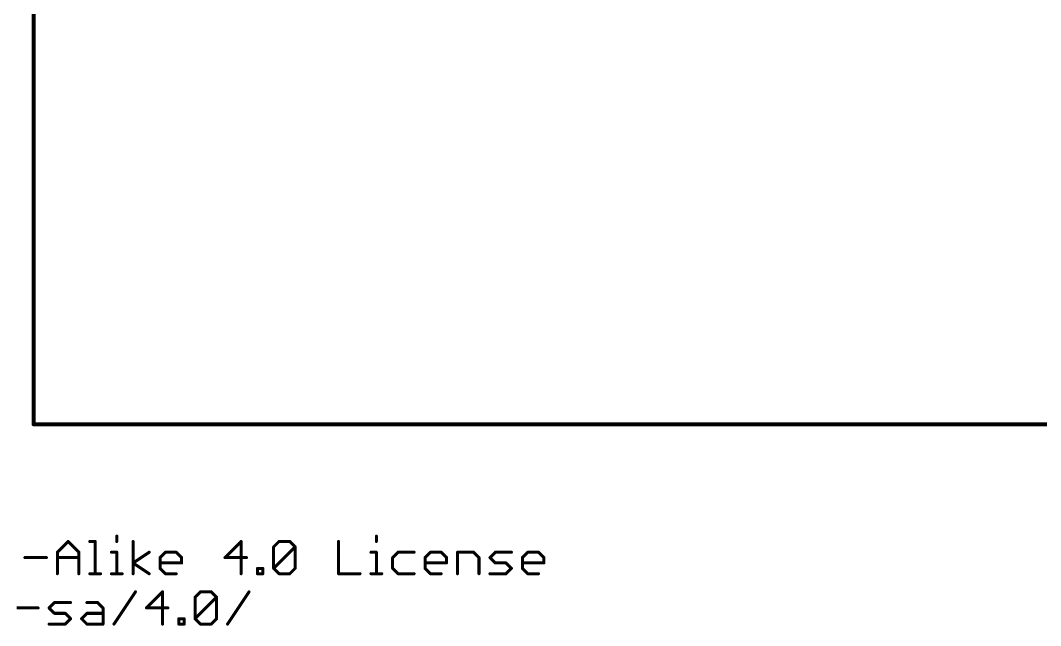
# Model space of a CAD drawing. Extents: x -17 to 166, y -13 to 51.
# Drawn here: x 64.1 to 115.6, y -10.2 to 20.4 of the extents above; entities that cross this region are included whole.
import ezdxf

# ---------------------------------------------------------------- set-up
doc = ezdxf.new("R2010")
doc.units = 0
doc.layers.add('51', color=53, linetype='CONTINUOUS')

msp = doc.modelspace()

# ---------------------------------------------------------------- linework, layer by layer
at = {"layer": '51'}
for points, const_width in [([(64.77, 0), (64.77, 41.91)], 0.2032), ([(166.37, 0), (64.77, 0)], 0.2032), ([(68.9695, -5.6456), (68.9695, -5.9168)], 0.1524), ([(82.0667, -5.6456), (82.0667, -5.9168)], 0.1524), ([(65.9697, -6.4591), (66.5121, -5.9168)], 0.1524), ([(66.5121, -5.9168), (67.0544, -6.4591)], 0.1524), ([(67.6069, -5.9168), (67.8781, -5.9168)], 0.1524), ([(67.8781, -5.9168), (67.8781, -7.5438)], 0.1524), ([(69.7898, -7.5438), (69.7898, -5.9168)], 0.1524), ([(75.2419, -5.9168), (74.4284, -6.7303)], 0.1524), ([(75.2419, -7.5438), (75.2419, -5.9168)], 0.1524), ([(76.8841, -6.188), (77.1553, -5.9168)], 0.1524), ([(76.8841, -7.2726), (76.8841, -6.188)], 0.1524), ([(76.8841, -7.2726), (77.9688, -6.188)], 0.1524), ([(77.1553, -5.9168), (77.6976, -5.9168)], 0.1524), ([(77.6976, -5.9168), (77.9688, -6.188)], 0.1524), ([(77.9688, -6.188), (77.9688, -7.2726)], 0.1524), ([(80.1584, -5.9168), (80.1584, -7.5438)], 0.1524), ([(64.3326, -6.7303), (65.4172, -6.7303)], 0.1524), ([(65.9697, -7.5438), (65.9697, -6.4591)], 0.1524), ([(65.9697, -6.7303), (67.0544, -6.7303)], 0.1524), ([(67.0544, -6.4591), (67.0544, -7.5438)], 0.1524), ([(68.6983, -6.4591), (68.9695, -6.4591)], 0.1524), ([(68.9695, -6.4591), (68.9695, -7.5438)], 0.1524), ([(69.7898, -7.0015), (70.6033, -6.4591)], 0.1524), ([(71.1541, -6.7303), (71.4252, -6.4591)], 0.1524), ([(71.1541, -7.2726), (71.1541, -6.7303)], 0.1524), ([(71.4252, -6.4591), (71.9676, -6.4591)], 0.1524), ([(71.9676, -6.4591), (72.2387, -6.7303)], 0.1524), ([(72.2387, -6.7303), (72.2387, -7.0015)], 0.1524), ([(74.4284, -6.7303), (75.513, -6.7303)], 0.1524), ([(81.7956, -6.4591), (82.0667, -6.4591)], 0.1524), ([(82.0667, -6.4591), (82.0667, -7.5438)], 0.1524), ([(83.1582, -6.4591), (82.887, -6.7303)], 0.1524), ([(82.887, -6.7303), (82.887, -7.2726)], 0.1524), ([(83.9717, -6.4591), (83.1582, -6.4591)], 0.1524), ([(84.5242, -6.7303), (84.7953, -6.4591)], 0.1524), ([(84.5242, -7.2726), (84.5242, -6.7303)], 0.1524), ([(84.7953, -6.4591), (85.3377, -6.4591)], 0.1524), ([(85.3377, -6.4591), (85.6088, -6.7303)], 0.1524), ([(85.6088, -6.7303), (85.6088, -7.0015)], 0.1524), ([(86.1613, -7.5438), (86.1613, -6.4591)], 0.1524), ([(86.1613, -6.4591), (86.9748, -6.4591)], 0.1524), ([(86.9748, -6.4591), (87.246, -6.7303)], 0.1524), ([(87.246, -6.7303), (87.246, -7.5438)], 0.1524), ([(87.7985, -6.7303), (88.0696, -6.4591)], 0.1524), ([(88.0696, -7.0015), (87.7985, -6.7303)], 0.1524), ([(88.0696, -6.4591), (88.8831, -6.4591)], 0.1524), ([(89.4356, -6.7303), (89.7068, -6.4591)], 0.1524), ([(89.4356, -7.2726), (89.4356, -6.7303)], 0.1524), ([(89.7068, -6.4591), (90.2491, -6.4591)], 0.1524), ([(90.2491, -6.4591), (90.5203, -6.7303)], 0.1524), ([(90.5203, -6.7303), (90.5203, -7.0015)], 0.1524), ([(70.6033, -7.5438), (69.7898, -7.0015)], 0.1524), ([(72.2387, -7.0015), (71.1541, -7.0015)], 0.1524), ([(71.4252, -7.5438), (71.1541, -7.2726)], 0.1524), ([(76.0655, -7.5438), (76.0655, -7.2726)], 0.1524), ([(76.0655, -7.2726), (76.3367, -7.2726)], 0.1524), ([(76.3367, -7.2726), (76.3367, -7.5438)], 0.1524), ([(77.1553, -7.5438), (76.8841, -7.2726)], 0.1524), ([(77.9688, -7.2726), (77.6976, -7.5438)], 0.1524), ([(82.887, -7.2726), (83.1582, -7.5438)], 0.1524), ([(85.6088, -7.0015), (84.5242, -7.0015)], 0.1524), ([(84.7953, -7.5438), (84.5242, -7.2726)], 0.1524), ([(88.612, -7.0015), (88.0696, -7.0015)], 0.1524), ([(88.8831, -7.2726), (88.612, -7.0015)], 0.1524), ([(88.612, -7.5438), (88.8831, -7.2726)], 0.1524), ([(90.5203, -7.0015), (89.4356, -7.0015)], 0.1524), ([(89.7068, -7.5438), (89.4356, -7.2726)], 0.1524), ([(67.6069, -7.5438), (68.1492, -7.5438)], 0.1524), ([(68.6983, -7.5438), (69.2407, -7.5438)], 0.1524), ([(71.9676, -7.5438), (71.4252, -7.5438)], 0.1524), ([(76.3367, -7.5438), (76.0655, -7.5438)], 0.1524), ([(77.6976, -7.5438), (77.1553, -7.5438)], 0.1524), ([(80.1584, -7.5438), (81.2431, -7.5438)], 0.1524), ([(81.7956, -7.5438), (82.3379, -7.5438)], 0.1524), ([(83.1582, -7.5438), (83.9717, -7.5438)], 0.1524), ([(85.3377, -7.5438), (84.7953, -7.5438)], 0.1524), ([(87.7985, -7.5438), (88.612, -7.5438)], 0.1524), ([(90.2491, -7.5438), (89.7068, -7.5438)], 0.1524), ([(68.8267, -10.0838), (69.9114, -8.4568)], 0.1524), ([(71.2774, -8.4568), (70.4639, -9.2703)], 0.1524), ([(71.2774, -10.0838), (71.2774, -8.4568)], 0.1524), ([(72.9196, -8.728), (73.1908, -8.4568)], 0.1524), ([(72.9196, -9.8126), (72.9196, -8.728)], 0.1524), ([(72.9196, -9.8126), (74.0043, -8.728)], 0.1524), ([(73.1908, -8.4568), (73.7331, -8.4568)], 0.1524), ([(73.7331, -8.4568), (74.0043, -8.728)], 0.1524), ([(74.0043, -8.728), (74.0043, -9.8126)], 0.1524), ([(74.5568, -10.0838), (75.6414, -8.4568)], 0.1524), ([(63.9153, -9.2703), (64.9999, -9.2703)], 0.1524), ([(65.5524, -9.2703), (65.8236, -8.9991)], 0.1524), ([(65.8236, -9.5415), (65.5524, -9.2703)], 0.1524), ([(65.8236, -8.9991), (66.6371, -8.9991)], 0.1524), ([(67.4607, -8.9991), (68.0031, -8.9991)], 0.1524), ([(68.0031, -8.9991), (68.2742, -9.2703)], 0.1524), ([(68.2742, -9.2703), (68.2742, -10.0838)], 0.1524), ([(70.4639, -9.2703), (71.5485, -9.2703)], 0.1524), ([(66.3659, -9.5415), (65.8236, -9.5415)], 0.1524), ([(66.6371, -9.8126), (66.3659, -9.5415)], 0.1524), ([(66.3659, -10.0838), (66.6371, -9.8126)], 0.1524), ([(67.1896, -9.8126), (67.4607, -9.5415)], 0.1524), ([(67.4607, -10.0838), (67.1896, -9.8126)], 0.1524), ([(67.4607, -9.5415), (68.2742, -9.5415)], 0.1524), ([(72.101, -10.0838), (72.101, -9.8126)], 0.1524), ([(72.101, -9.8126), (72.3722, -9.8126)], 0.1524), ([(72.3722, -9.8126), (72.3722, -10.0838)], 0.1524), ([(73.1908, -10.0838), (72.9196, -9.8126)], 0.1524), ([(74.0043, -9.8126), (73.7331, -10.0838)], 0.1524), ([(65.5524, -10.0838), (66.3659, -10.0838)], 0.1524), ([(68.2742, -10.0838), (67.4607, -10.0838)], 0.1524), ([(72.3722, -10.0838), (72.101, -10.0838)], 0.1524), ([(73.7331, -10.0838), (73.1908, -10.0838)], 0.1524)]:
    msp.add_lwpolyline(points, dxfattribs=dict(at, const_width=const_width))
for points, const_width in [([(64.77, 0.0508, 1), (64.77, -0.0508)], 0.1016), ([(64.7192, 0, 1), (64.8208, 0)], 0.1016), ([(69.0076, -5.6456, 1), (68.9314, -5.6456)], 0.0762), ([(82.1048, -5.6456, 1), (82.0286, -5.6456)], 0.0762), ([(66.539, -5.8899, 1), (66.4851, -5.9438)], 0.0762), ([(66.539, -5.9438, 1), (66.4851, -5.8899)], 0.0762), ([(67.6069, -5.8787, 1), (67.6069, -5.9549)], 0.0762), ([(67.9162, -5.9168, 1), (67.84, -5.9168)], 0.0762), ([(67.8781, -5.9549, 1), (67.8781, -5.8787)], 0.0762), ([(68.9314, -5.9168, 1), (69.0076, -5.9168)], 0.0762), ([(69.8279, -5.9168, 1), (69.7517, -5.9168)], 0.0762), ([(75.28, -5.9168, 1), (75.2038, -5.9168)], 0.0762), ([(75.2688, -5.9438, 1), (75.2149, -5.8899)], 0.0762), ([(76.9222, -6.188, 1), (76.846, -6.188)], 0.0762), ([(76.8572, -6.161, 1), (76.911, -6.2149)], 0.0762), ([(77.1553, -5.8787, 1), (77.1553, -5.9549)], 0.0762), ([(77.1822, -5.9438, 1), (77.1283, -5.8899)], 0.0762), ([(77.7245, -5.8899, 1), (77.6707, -5.9438)], 0.0762), ([(77.6976, -5.9549, 1), (77.6976, -5.8787)], 0.0762), ([(78.0069, -6.188, 1), (77.9307, -6.188)], 0.0762), ([(77.9957, -6.2149, 1), (77.9418, -6.161)], 0.0762), ([(77.9418, -6.2149, 1), (77.9957, -6.161)], 0.0762), ([(80.1965, -5.9168, 1), (80.1203, -5.9168)], 0.0762), ([(82.0286, -5.9168, 1), (82.1048, -5.9168)], 0.0762), ([(64.3326, -6.6922, 1), (64.3326, -6.7684)], 0.0762), ([(65.4172, -6.7684, 1), (65.4172, -6.6922)], 0.0762), ([(66.0078, -6.4591, 1), (65.9316, -6.4591)], 0.0762), ([(65.9428, -6.4322, 1), (65.9967, -6.4861)], 0.0762), ([(65.9697, -6.6922, 1), (65.9697, -6.7684)], 0.0762), ([(67.0925, -6.4591, 1), (67.0163, -6.4591)], 0.0762), ([(67.0274, -6.4861, 1), (67.0813, -6.4322)], 0.0762), ([(67.0544, -6.7684, 1), (67.0544, -6.6922)], 0.0762), ([(68.6983, -6.421, 1), (68.6983, -6.4972)], 0.0762), ([(69.0076, -6.4591, 1), (68.9314, -6.4591)], 0.0762), ([(68.9695, -6.4972, 1), (68.9695, -6.421)], 0.0762), ([(70.6244, -6.4908, 1), (70.5821, -6.4274)], 0.0762), ([(71.1922, -6.7303, 1), (71.116, -6.7303)], 0.0762), ([(71.1271, -6.7034, 1), (71.181, -6.7572)], 0.0762), ([(71.4252, -6.421, 1), (71.4252, -6.4972)], 0.0762), ([(71.4522, -6.4861, 1), (71.3983, -6.4322)], 0.0762), ([(71.9945, -6.4322, 1), (71.9406, -6.4861)], 0.0762), ([(71.9676, -6.4972, 1), (71.9676, -6.421)], 0.0762), ([(72.2768, -6.7303, 1), (72.2006, -6.7303)], 0.0762), ([(72.2118, -6.7572, 1), (72.2657, -6.7034)], 0.0762), ([(74.4284, -6.6922, 1), (74.4284, -6.7684)], 0.0762), ([(74.4014, -6.7034, 1), (74.4553, -6.7572)], 0.0762), ([(75.513, -6.7684, 1), (75.513, -6.6922)], 0.0762), ([(81.7956, -6.421, 1), (81.7956, -6.4972)], 0.0762), ([(82.1048, -6.4591, 1), (82.0286, -6.4591)], 0.0762), ([(82.0667, -6.4972, 1), (82.0667, -6.421)], 0.0762), ([(82.9251, -6.7303, 1), (82.8489, -6.7303)], 0.0762), ([(82.8601, -6.7034, 1), (82.914, -6.7572)], 0.0762), ([(83.1582, -6.421, 1), (83.1582, -6.4972)], 0.0762), ([(83.1851, -6.4861, 1), (83.1312, -6.4322)], 0.0762), ([(83.9717, -6.4972, 1), (83.9717, -6.421)], 0.0762), ([(84.5623, -6.7303, 1), (84.4861, -6.7303)], 0.0762), ([(84.4972, -6.7034, 1), (84.5511, -6.7572)], 0.0762), ([(84.7953, -6.421, 1), (84.7953, -6.4972)], 0.0762), ([(84.8223, -6.4861, 1), (84.7684, -6.4322)], 0.0762), ([(85.3646, -6.4322, 1), (85.3107, -6.4861)], 0.0762), ([(85.3377, -6.4972, 1), (85.3377, -6.421)], 0.0762), ([(85.6469, -6.7303, 1), (85.5707, -6.7303)], 0.0762), ([(85.5819, -6.7572, 1), (85.6358, -6.7034)], 0.0762), ([(86.1994, -6.4591, 1), (86.1232, -6.4591)], 0.0762), ([(86.1613, -6.421, 1), (86.1613, -6.4972)], 0.0762), ([(87.0018, -6.4322, 1), (86.9479, -6.4861)], 0.0762), ([(86.9748, -6.4972, 1), (86.9748, -6.421)], 0.0762), ([(87.2841, -6.7303, 1), (87.2079, -6.7303)], 0.0762), ([(87.219, -6.7572, 1), (87.2729, -6.7034)], 0.0762), ([(87.8254, -6.7034, 1), (87.7715, -6.7572)], 0.0762), ([(87.7715, -6.7034, 1), (87.8254, -6.7572)], 0.0762), ([(88.0696, -6.421, 1), (88.0696, -6.4972)], 0.0762), ([(88.0966, -6.4861, 1), (88.0427, -6.4322)], 0.0762), ([(88.8831, -6.4972, 1), (88.8831, -6.421)], 0.0762), ([(89.4737, -6.7303, 1), (89.3975, -6.7303)], 0.0762), ([(89.4087, -6.7034, 1), (89.4626, -6.7572)], 0.0762), ([(89.7068, -6.421, 1), (89.7068, -6.4972)], 0.0762), ([(89.7337, -6.4861, 1), (89.6799, -6.4322)], 0.0762), ([(90.2761, -6.4322, 1), (90.2222, -6.4861)], 0.0762), ([(90.2491, -6.4972, 1), (90.2491, -6.421)], 0.0762), ([(90.5584, -6.7303, 1), (90.4822, -6.7303)], 0.0762), ([(90.4934, -6.7572, 1), (90.5472, -6.7034)], 0.0762), ([(69.8109, -6.9698, 1), (69.7686, -7.0332)], 0.0762), ([(69.7686, -6.9698, 1), (69.8109, -7.0332)], 0.0762), ([(71.181, -7.2457, 1), (71.1271, -7.2996)], 0.0762), ([(71.1541, -6.9634, 1), (71.1541, -7.0396)], 0.0762), ([(72.2006, -7.0015, 1), (72.2768, -7.0015)], 0.0762), ([(72.2387, -7.0396, 1), (72.2387, -6.9634)], 0.0762), ([(76.1036, -7.2726, 1), (76.0274, -7.2726)], 0.0762), ([(76.0655, -7.2345, 1), (76.0655, -7.3107)], 0.0762), ([(76.3748, -7.2726, 1), (76.2986, -7.2726)], 0.0762), ([(76.3367, -7.3107, 1), (76.3367, -7.2345)], 0.0762), ([(76.911, -7.2457, 1), (76.8572, -7.2996)], 0.0762), ([(77.9957, -7.2996, 1), (77.9418, -7.2457)], 0.0762), ([(82.914, -7.2457, 1), (82.8601, -7.2996)], 0.0762), ([(84.5511, -7.2457, 1), (84.4972, -7.2996)], 0.0762), ([(84.5242, -6.9634, 1), (84.5242, -7.0396)], 0.0762), ([(85.5707, -7.0015, 1), (85.6469, -7.0015)], 0.0762), ([(85.6088, -7.0396, 1), (85.6088, -6.9634)], 0.0762), ([(88.0696, -6.9634, 1), (88.0696, -7.0396)], 0.0762), ([(88.0427, -7.0284, 1), (88.0966, -6.9745)], 0.0762), ([(88.6389, -6.9745, 1), (88.585, -7.0284)], 0.0762), ([(88.612, -7.0396, 1), (88.612, -6.9634)], 0.0762), ([(88.9101, -7.2996, 1), (88.8562, -7.2457)], 0.0762), ([(89.4356, -6.9634, 1), (89.4356, -7.0396)], 0.0762), ([(89.4626, -7.2457, 1), (89.4087, -7.2996)], 0.0762), ([(90.4822, -7.0015, 1), (90.5584, -7.0015)], 0.0762), ([(90.5203, -7.0396, 1), (90.5203, -6.9634)], 0.0762), ([(65.9316, -7.5438, 1), (66.0078, -7.5438)], 0.0762), ([(67.0163, -7.5438, 1), (67.0925, -7.5438)], 0.0762), ([(67.6069, -7.5057, 1), (67.6069, -7.5819)], 0.0762), ([(67.84, -7.5438, 1), (67.9162, -7.5438)], 0.0762), ([(68.1492, -7.5819, 1), (68.1492, -7.5057)], 0.0762), ([(68.6983, -7.5057, 1), (68.6983, -7.5819)], 0.0762), ([(68.9314, -7.5438, 1), (69.0076, -7.5438)], 0.0762), ([(69.2407, -7.5819, 1), (69.2407, -7.5057)], 0.0762), ([(69.7517, -7.5438, 1), (69.8279, -7.5438)], 0.0762), ([(70.5821, -7.5755, 1), (70.6244, -7.5121)], 0.0762), ([(71.116, -7.2726, 1), (71.1922, -7.2726)], 0.0762), ([(71.4252, -7.5057, 1), (71.4252, -7.5819)], 0.0762), ([(71.3983, -7.5707, 1), (71.4522, -7.5169)], 0.0762), ([(71.9676, -7.5819, 1), (71.9676, -7.5057)], 0.0762), ([(75.2038, -7.5438, 1), (75.28, -7.5438)], 0.0762), ([(76.0655, -7.5057, 1), (76.0655, -7.5819)], 0.0762), ([(76.0274, -7.5438, 1), (76.1036, -7.5438)], 0.0762), ([(76.2986, -7.5438, 1), (76.3748, -7.5438)], 0.0762), ([(76.3367, -7.5819, 1), (76.3367, -7.5057)], 0.0762), ([(76.8572, -7.2457, 1), (76.911, -7.2996)], 0.0762), ([(76.846, -7.2726, 1), (76.9222, -7.2726)], 0.0762), ([(77.1553, -7.5057, 1), (77.1553, -7.5819)], 0.0762), ([(77.1283, -7.5707, 1), (77.1822, -7.5169)], 0.0762), ([(77.6707, -7.5169, 1), (77.7245, -7.5707)], 0.0762), ([(77.6976, -7.5819, 1), (77.6976, -7.5057)], 0.0762), ([(77.9307, -7.2726, 1), (78.0069, -7.2726)], 0.0762), ([(80.1584, -7.5057, 1), (80.1584, -7.5819)], 0.0762), ([(80.1203, -7.5438, 1), (80.1965, -7.5438)], 0.0762), ([(81.2431, -7.5819, 1), (81.2431, -7.5057)], 0.0762), ([(81.7956, -7.5057, 1), (81.7956, -7.5819)], 0.0762), ([(82.0286, -7.5438, 1), (82.1048, -7.5438)], 0.0762), ([(82.3379, -7.5819, 1), (82.3379, -7.5057)], 0.0762), ([(82.8489, -7.2726, 1), (82.9251, -7.2726)], 0.0762), ([(83.1582, -7.5057, 1), (83.1582, -7.5819)], 0.0762), ([(83.1312, -7.5707, 1), (83.1851, -7.5169)], 0.0762), ([(83.9717, -7.5819, 1), (83.9717, -7.5057)], 0.0762), ([(84.4861, -7.2726, 1), (84.5623, -7.2726)], 0.0762), ([(84.7953, -7.5057, 1), (84.7953, -7.5819)], 0.0762), ([(84.7684, -7.5707, 1), (84.8223, -7.5169)], 0.0762), ([(85.3377, -7.5819, 1), (85.3377, -7.5057)], 0.0762), ([(86.1232, -7.5438, 1), (86.1994, -7.5438)], 0.0762), ([(87.2079, -7.5438, 1), (87.2841, -7.5438)], 0.0762), ([(87.7985, -7.5057, 1), (87.7985, -7.5819)], 0.0762), ([(88.585, -7.5169, 1), (88.6389, -7.5707)], 0.0762), ([(88.612, -7.5819, 1), (88.612, -7.5057)], 0.0762), ([(88.8562, -7.2996, 1), (88.9101, -7.2457)], 0.0762), ([(89.3975, -7.2726, 1), (89.4737, -7.2726)], 0.0762), ([(89.7068, -7.5057, 1), (89.7068, -7.5819)], 0.0762), ([(89.6799, -7.5707, 1), (89.7337, -7.5169)], 0.0762), ([(90.2491, -7.5819, 1), (90.2491, -7.5057)], 0.0762), ([(69.9431, -8.4779, 1), (69.8797, -8.4357)], 0.0762), ([(71.3155, -8.4568, 1), (71.2393, -8.4568)], 0.0762), ([(71.3043, -8.4838, 1), (71.2504, -8.4299)], 0.0762), ([(72.9577, -8.728, 1), (72.8815, -8.728)], 0.0762), ([(72.8927, -8.701, 1), (72.9466, -8.7549)], 0.0762), ([(73.1908, -8.4187, 1), (73.1908, -8.4949)], 0.0762), ([(73.2177, -8.4838, 1), (73.1638, -8.4299)], 0.0762), ([(73.7601, -8.4299, 1), (73.7062, -8.4838)], 0.0762), ([(73.7331, -8.4949, 1), (73.7331, -8.4187)], 0.0762), ([(74.0424, -8.728, 1), (73.9662, -8.728)], 0.0762), ([(74.0312, -8.7549, 1), (73.9773, -8.701)], 0.0762), ([(73.9773, -8.7549, 1), (74.0312, -8.701)], 0.0762), ([(75.6731, -8.4779, 1), (75.6097, -8.4357)], 0.0762), ([(64.9999, -9.3084, 1), (64.9999, -9.2322)], 0.0762), ([(65.5794, -9.2434, 1), (65.5255, -9.2972)], 0.0762), ([(65.5255, -9.2434, 1), (65.5794, -9.2972)], 0.0762), ([(65.8236, -8.961, 1), (65.8236, -9.0372)], 0.0762), ([(65.8505, -9.0261, 1), (65.7966, -8.9722)], 0.0762), ([(66.6371, -9.0372, 1), (66.6371, -8.961)], 0.0762), ([(67.4607, -8.961, 1), (67.4607, -9.0372)], 0.0762), ([(68.03, -8.9722, 1), (67.9761, -9.0261)], 0.0762), ([(68.0031, -9.0372, 1), (68.0031, -8.961)], 0.0762), ([(68.3123, -9.2703, 1), (68.2361, -9.2703)], 0.0762), ([(68.2473, -9.2972, 1), (68.3012, -9.2434)], 0.0762), ([(70.4639, -9.2322, 1), (70.4639, -9.3084)], 0.0762), ([(70.4369, -9.2434, 1), (70.4908, -9.2972)], 0.0762), ([(71.5485, -9.3084, 1), (71.5485, -9.2322)], 0.0762), ([(65.8236, -9.5034, 1), (65.8236, -9.5796)], 0.0762), ([(65.7966, -9.5684, 1), (65.8505, -9.5145)], 0.0762), ([(66.3929, -9.5145, 1), (66.339, -9.5684)], 0.0762), ([(66.3659, -9.5796, 1), (66.3659, -9.5034)], 0.0762), ([(66.664, -9.8396, 1), (66.6101, -9.7857)], 0.0762), ([(66.6101, -9.8396, 1), (66.664, -9.7857)], 0.0762), ([(67.2165, -9.7857, 1), (67.1626, -9.8396)], 0.0762), ([(67.1626, -9.7857, 1), (67.2165, -9.8396)], 0.0762), ([(67.4607, -9.5034, 1), (67.4607, -9.5796)], 0.0762), ([(67.4877, -9.5684, 1), (67.4338, -9.5145)], 0.0762), ([(68.2742, -9.5796, 1), (68.2742, -9.5034)], 0.0762), ([(72.1391, -9.8126, 1), (72.0629, -9.8126)], 0.0762), ([(72.101, -9.7745, 1), (72.101, -9.8507)], 0.0762), ([(72.4103, -9.8126, 1), (72.3341, -9.8126)], 0.0762), ([(72.3722, -9.8507, 1), (72.3722, -9.7745)], 0.0762), ([(72.9466, -9.7857, 1), (72.8927, -9.8396)], 0.0762), ([(72.8927, -9.7857, 1), (72.9466, -9.8396)], 0.0762), ([(72.8815, -9.8126, 1), (72.9577, -9.8126)], 0.0762), ([(73.9662, -9.8126, 1), (74.0424, -9.8126)], 0.0762), ([(74.0312, -9.8396, 1), (73.9773, -9.7857)], 0.0762), ([(65.5524, -10.0457, 1), (65.5524, -10.1219)], 0.0762), ([(66.339, -10.0569, 1), (66.3929, -10.1107)], 0.0762), ([(66.3659, -10.1219, 1), (66.3659, -10.0457)], 0.0762), ([(67.4607, -10.0457, 1), (67.4607, -10.1219)], 0.0762), ([(67.4338, -10.1107, 1), (67.4877, -10.0569)], 0.0762), ([(68.2361, -10.0838, 1), (68.3123, -10.0838)], 0.0762), ([(68.2742, -10.1219, 1), (68.2742, -10.0457)], 0.0762), ([(68.795, -10.0627, 1), (68.8584, -10.1049)], 0.0762), ([(71.2393, -10.0838, 1), (71.3155, -10.0838)], 0.0762), ([(72.101, -10.0457, 1), (72.101, -10.1219)], 0.0762), ([(72.0629, -10.0838, 1), (72.1391, -10.0838)], 0.0762), ([(72.3341, -10.0838, 1), (72.4103, -10.0838)], 0.0762), ([(72.3722, -10.1219, 1), (72.3722, -10.0457)], 0.0762), ([(73.1908, -10.0457, 1), (73.1908, -10.1219)], 0.0762), ([(73.1638, -10.1107, 1), (73.2177, -10.0569)], 0.0762), ([(73.7062, -10.0569, 1), (73.7601, -10.1107)], 0.0762), ([(73.7331, -10.1219, 1), (73.7331, -10.0457)], 0.0762), ([(74.5251, -10.0627, 1), (74.5885, -10.1049)], 0.0762)]:
    msp.add_lwpolyline(points, format="xyb", dxfattribs=dict(at, const_width=const_width))

doc.saveas('drawing.dxf')
